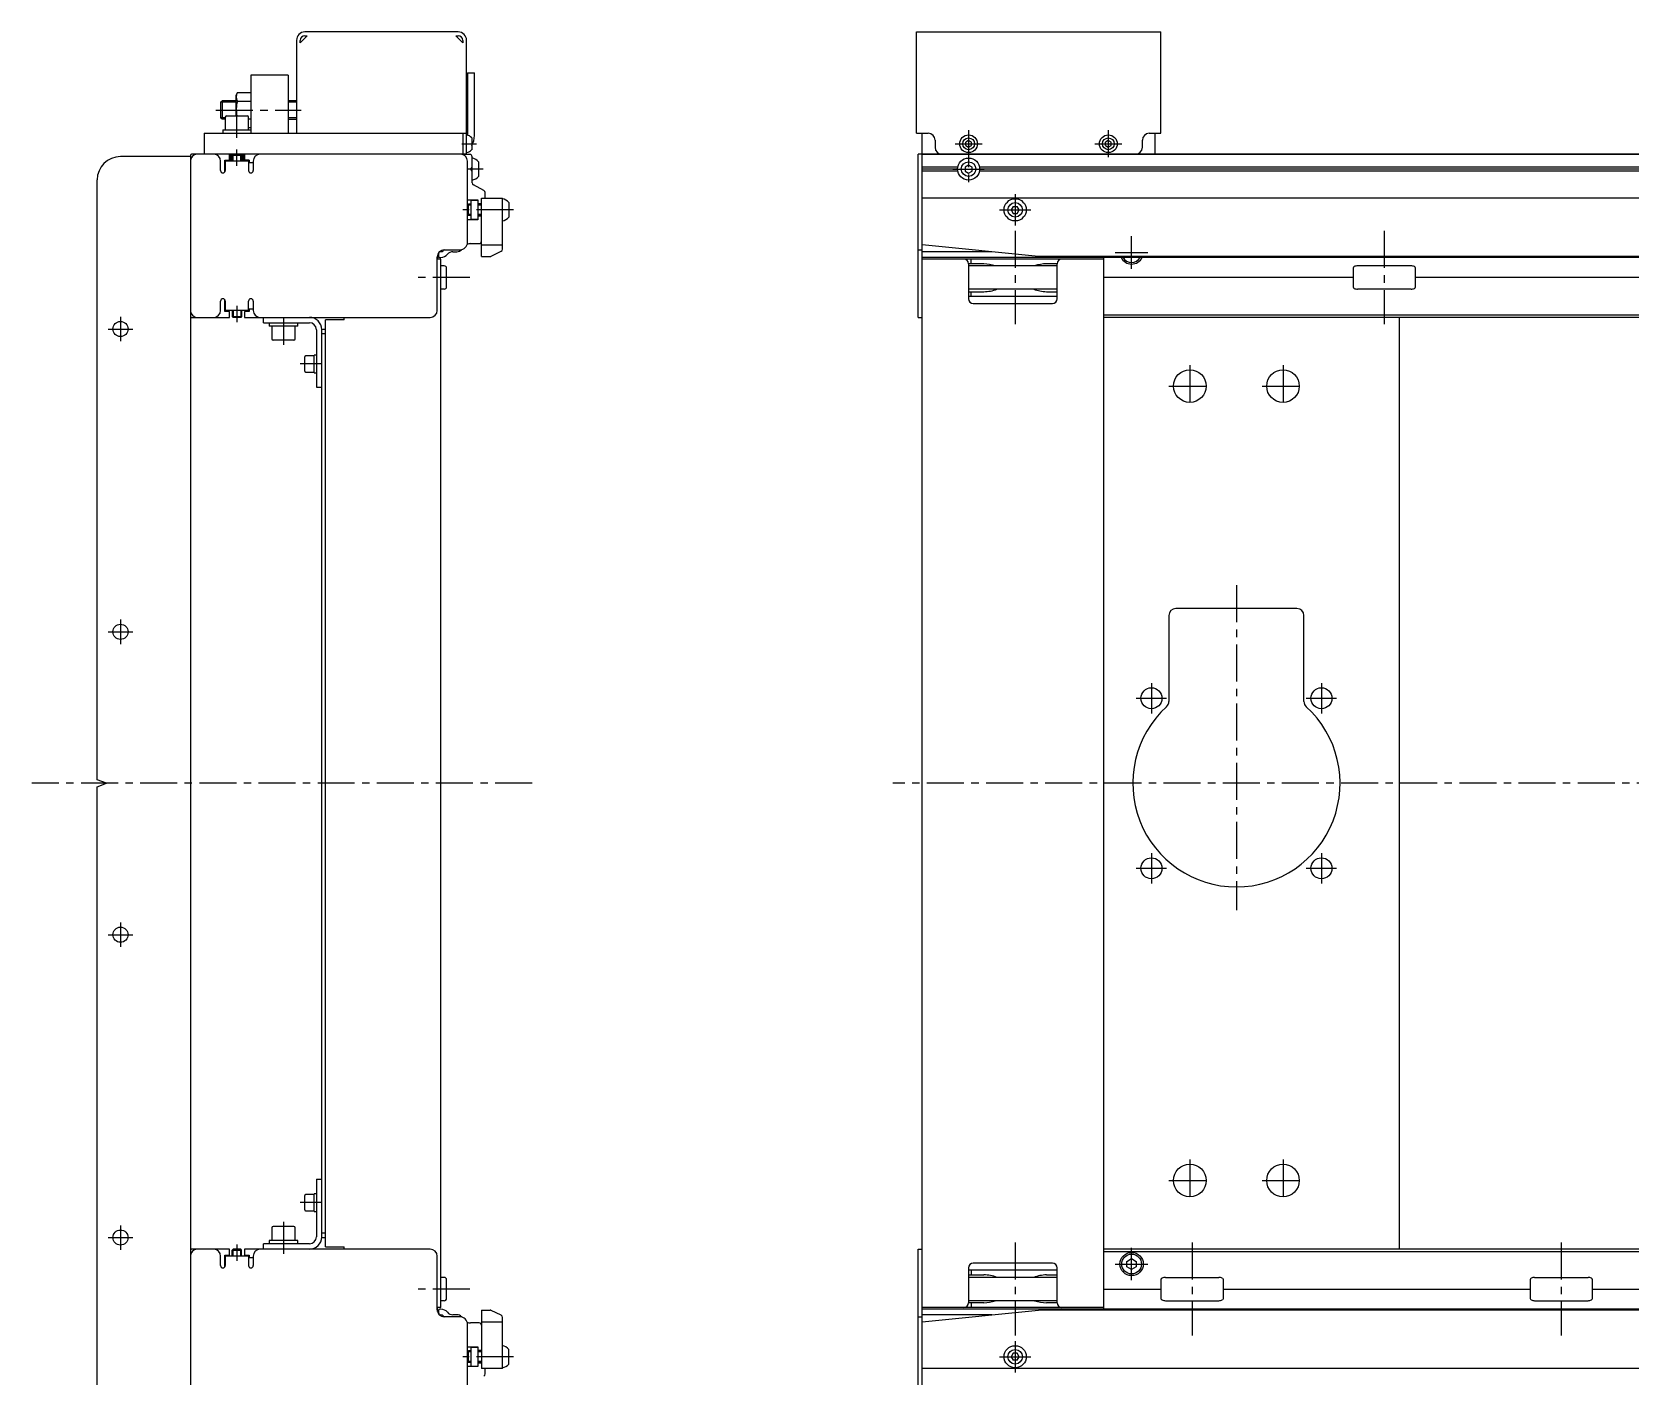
# Model space of a CAD drawing. Extents: x -10 to 3866, y -8 to 1051.
# Drawn here: x -10 to 676, y 474 to 1051 of the extents above; entities that cross this region are included whole.
import ezdxf

# ---------------------------------------------------------------- set-up
doc = ezdxf.new("R2010")
doc.units = 0
doc.header["$LTSCALE"] = 0.5
doc.linetypes.add('CENTER', pattern=[50.8, 31.75, -6.35, 6.35, -6.35])
for name, color, linetype in [('MSM_CENTER', 1, 'CENTER'), ('MSM_CONTINUOUS', 7, 'CONTINUOUS'), ('MSM_NARROW', 5, 'CONTINUOUS')]:
    doc.layers.add(name, color=color, linetype=linetype)

msp = doc.modelspace()

# ---------------------------------------------------------------- linework, layer by layer
at = {"layer": 'MSM_CENTER'}
for p, q in [((69, 1017.4), (105.6, 1017.4)), ((78, 1005.4), (78, 1016.9)), ((392.15, 1008.7), (392.15, 985.3)), ((452.15, 1008.7), (452.15, 997.1)), ((174.6, 1002.9), (180.8, 1002.9)), ((386.35, 1002.9), (397.95, 1002.9)), ((446.35, 1002.9), (457.95, 1002.9)), ((78, 993.4), (78, 1000.4)), ((183.75, 992.05), (177, 992.05)), ((385.4, 992.05), (398.9, 992.05)), ((412.15, 981.3), (412.15, 967.8)), ((196.75, 974.55), (175, 974.55)), ((405.4, 974.55), (418.9, 974.55)), ((412.15, 965.5), (412.15, 925.5)), ((462.15, 949.25), (462.15, 963.25)), ((570.65, 965.5), (570.65, 925.5)), ((455.15, 956.25), (469.15, 956.25)), ((178, 945.5), (155.5, 945.5)), ((78, 933.4), (78, 926.4)), ((28, 928.65), (28, 918.15)), ((98, 928.1), (98, 916.6)), ((22.75, 923.4), (33.25, 923.4)), ((114.1, 908.4), (105.1, 908.4)), ((487.15, 907.9), (487.15, 889.9)), ((527.15, 907.9), (527.15, 889.9)), ((478.15, 898.9), (496.15, 898.9)), ((518.15, 898.9), (536.15, 898.9)), ((507.15, 813.4), (507.15, 673.9)), ((28, 798.65), (28, 788.15)), ((22.75, 793.4), (33.25, 793.4)), ((470.65, 771.4), (470.65, 758.4)), ((543.65, 771.4), (543.65, 758.4)), ((464.15, 764.9), (477.15, 764.9)), ((537.15, 764.9), (550.15, 764.9)), ((204.75, 728.4), (-10, 728.4)), ((3158.75, 728.4), (359.65, 728.4)), ((470.65, 698.4), (470.65, 685.4)), ((543.65, 698.4), (543.65, 685.4)), ((464.15, 691.9), (477.15, 691.9)), ((537.15, 691.9), (550.15, 691.9)), ((28, 668.65), (28, 658.15)), ((22.75, 663.4), (33.25, 663.4)), ((487.15, 566.9), (487.15, 548.9)), ((527.15, 566.9), (527.15, 548.9)), ((478.15, 557.9), (496.15, 557.9)), ((518.15, 557.9), (536.15, 557.9)), ((114.1, 548.4), (105.1, 548.4)), ((28, 538.65), (28, 528.15)), ((98, 540.2), (98, 526.4)), ((22.75, 533.4), (33.25, 533.4)), ((78, 530.4), (78, 523.4)), ((412.15, 531.3), (412.15, 491.3)), ((462.15, 515.05), (462.15, 529.05)), ((488.15, 531.3), (488.15, 491.3)), ((646.65, 531.3), (646.65, 491.3)), ((455.15, 522.05), (469.15, 522.05)), ((178, 511.3), (155.5, 511.3)), ((412.15, 489), (412.15, 475.5)), ((196.75, 482.25), (175, 482.25)), ((405.4, 482.25), (418.9, 482.25))]:
    msp.add_line(p, q, dxfattribs=at)
at = {"layer": 'MSM_CONTINUOUS'}
for p, q in [((173, 1050.9), (107.2, 1050.9)), ((369.75, 1007.4), (369.75, 1050.9)), ((369.75, 1050.9), (474.75, 1050.9)), ((474.75, 1007.4), (474.75, 1050.9)), ((103.6, 1047.3), (103.6, 1007.4)), ((108.2, 1049.3), (105.2, 1046.3)), ((105.2, 1046.3), (105.2, 1047.3)), ((107.2, 1049.3), (108.2, 1049.3)), ((175, 1046.3), (172, 1049.3)), ((172, 1049.3), (173, 1049.3)), ((175, 1047.3), (175, 1046.3)), ((176.6, 998.4), (176.6, 1047.3)), ((100, 1032.4), (84, 1032.4)), ((84, 1032.4), (84, 1007.4)), ((100, 1032.4), (100, 1007.4)), ((177, 1033.4), (177, 1006.6)), ((177, 1033.4), (180, 1033.4)), ((180, 1006.4), (180, 1033.4)), ((78.22, 1024.91), (77.5, 1023.65)), ((77.5, 1023.65), (77.5, 1014.9)), ((78.22, 1024.91), (84, 1024.91)), ((71, 1020.72), (71.68, 1021.4)), ((71, 1020.72), (71, 1014.08)), ((77.5, 1021.4), (71.68, 1021.4)), ((71.68, 1021.4), (71.68, 1013.4)), ((78.22, 1021.15), (84, 1021.15)), ((103.6, 1021.4), (100, 1021.4)), ((71.68, 1013.4), (71, 1014.08)), ((73, 1013.4), (71.68, 1013.4)), ((71.9, 1008.9), (71.9, 1007.4)), ((71.9, 1008.9), (84, 1008.9)), ((73, 1014.3), (73, 1008.9)), ((73.6, 1014.9), (82.4, 1014.9)), ((83, 1008.9), (83, 1014.3)), ((83, 1013.65), (84, 1013.65)), ((83, 1009.89), (84, 1009.89)), ((100, 1013.4), (103.6, 1013.4)), ((64, 1007.4), (64, 998.4)), ((64, 1007.4), (176.6, 1007.4)), ((175, 1007.4), (175, 998.4)), ((178.8, 1005.42), (178.8, 1000.37)), ((369.75, 1007.4), (374.75, 1007.4)), ((372.15, 449.4), (372.15, 1007.4)), ((377.75, 1004.4), (377.75, 1001.4)), ((392.15, 1004.34), (390.9, 1003.62)), ((390.9, 1002.18), (390.9, 1003.62)), ((390.9, 1002.18), (392.15, 1001.46)), ((393.4, 1003.62), (392.15, 1004.34)), ((392.15, 1001.46), (393.4, 1002.18)), ((393.4, 1002.18), (393.4, 1003.62)), ((452.15, 1004.34), (450.9, 1003.62)), ((450.9, 1002.18), (450.9, 1003.62)), ((450.9, 1002.18), (452.15, 1001.46)), ((453.4, 1003.62), (452.15, 1004.34)), ((452.15, 1001.46), (453.4, 1002.18)), ((453.4, 1002.18), (453.4, 1003.62)), ((466.75, 1001.4), (466.75, 1004.4)), ((469.75, 1007.4), (474.75, 1007.4)), ((472.15, 1007.4), (472.15, 998.4)), ((58, 997.4), (28, 997.4)), ((58, 997.9), (58, 458.9)), ((176.6, 998.4), (58.5, 998.4)), ((71, 991.4), (71, 995.4)), ((72.75, 990.9), (72.75, 995.9)), ((72.75, 995.9), (76, 995.9)), ((73, 995.9), (73, 991.4)), ((83, 995.4), (73, 995.4)), ((74.75, 995.9), (74.75, 998.4)), ((75, 998.4), (75, 995.9)), ((76.38, 998.4), (76, 998.02)), ((76, 995.4), (76, 998.02)), ((76, 998.02), (80, 998.02)), ((80, 998.02), (79.62, 998.4)), ((80, 995.4), (80, 998.02)), ((83.25, 995.9), (80, 995.9)), ((81, 995.9), (81, 998.4)), ((81.25, 998.4), (81.25, 995.9)), ((83, 995.9), (83, 991.4)), ((83.25, 995.9), (83.25, 994.9)), ((85, 995.4), (85, 991.4)), ((178, 998.35), (174.55, 998.35)), ((177, 960.6), (177, 995.4)), ((179, 986.15), (179, 997.35)), ((181.75, 995.17), (181.75, 988.92)), ((3148.75, 998.4), (370.55, 998.4)), ((370.55, 928.4), (370.55, 998.4)), ((3147.15, 998.35), (372.15, 998.35)), ((397.15, 998.35), (397.15, 998.4)), ((427.15, 998.4), (427.15, 998.35)), ((72.87, 990.9), (72.75, 990.9)), ((83.25, 994.9), (85, 994.9)), ((178.5, 992.05), (179, 992.92)), ((179, 991.18), (178.5, 992.05)), ((387.48, 992.92), (372.15, 992.92)), ((387.4, 992.05), (372.15, 992.05)), ((387.48, 991.18), (372.15, 991.18)), ((392.15, 993.78), (390.65, 992.92)), ((390.65, 992.92), (390.65, 991.18)), ((390.65, 991.18), (392.15, 990.32)), ((393.65, 992.92), (392.15, 993.78)), ((392.15, 990.32), (393.65, 991.18)), ((393.65, 991.18), (393.65, 992.92)), ((3122.48, 992.92), (396.82, 992.92)), ((3122.48, 991.18), (396.82, 991.18)), ((3122.4, 992.05), (396.9, 992.05)), ((18, 729.9), (18, 987.4)), ((184.07, 982.83), (179.53, 985.27)), ((184.6, 979.55), (184.6, 981.95)), ((177, 978.8), (181.5, 978.8)), ((177.43, 977.05), (177, 976.62)), ((178.5, 977.05), (177.43, 977.05)), ((177.43, 972.05), (177.43, 977.05)), ((181.5, 978.55), (178.5, 978.55)), ((178.5, 978.55), (178.5, 970.55)), ((181.5, 978.8), (181.5, 970.3)), ((181.5, 977.3), (183, 977.3)), ((183, 977.05), (181.5, 977.05)), ((183, 954.55), (183, 979.55)), ((183, 979.55), (192, 979.55)), ((192, 957.67), (192, 979.55)), ((194.75, 977.67), (194.75, 971.42)), ((3147.15, 979.55), (372.15, 979.55)), ((411.28, 976.05), (410.42, 974.55)), ((410.42, 974.55), (411.28, 973.05)), ((411.28, 976.05), (413.02, 976.05)), ((413.88, 974.55), (413.02, 976.05)), ((413.02, 973.05), (413.88, 974.55)), ((177, 972.48), (177.43, 972.05)), ((181.5, 970.3), (177, 970.3)), ((178.5, 972.05), (177.43, 972.05)), ((178.5, 970.55), (181.5, 970.55)), ((181.5, 972.05), (183, 972.05)), ((183, 971.8), (181.5, 971.8)), ((411.28, 973.05), (413.02, 973.05)), ((164, 931.4), (164, 954.4)), ((164.08, 955.09), (164.08, 953.4)), ((164.6, 955.76), (164.6, 954.65)), ((165.1, 954.15), (165.6, 954.15)), ((167, 957.4), (173.8, 957.4)), ((170.74, 956.55), (172.36, 956.55)), ((174.48, 957.43), (174.54, 957.49)), ((178.34, 960.05), (182, 960.05)), ((183, 959.55), (192, 959.55)), ((183, 954.55), (186.76, 954.55)), ((187.21, 954.66), (191.45, 956.77)), ((370.55, 957.4), (372.15, 957.4)), ((422.15, 954.55), (372.15, 959.55)), ((402.15, 956.55), (372.15, 956.55)), ((3147.15, 954.15), (372.15, 954.15)), ((3147.15, 954.55), (422.15, 954.55)), ((450.15, 502.65), (450.15, 954.15)), ((462.15, 953.94), (461.79, 954.15)), ((462.51, 954.15), (462.15, 953.94)), ((165.5, 953.4), (164, 953.4)), ((165.5, 503.4), (165.5, 953.4)), ((167, 950.5), (165.5, 950.5)), ((168, 941.5), (168, 949.5)), ((450.15, 953.4), (372.15, 953.4)), ((398.72, 951.4), (392.15, 951.4)), ((392.15, 951.4), (392.15, 936.4)), ((430.15, 950.5), (392.15, 950.5)), ((393.28, 951.4), (393.28, 953.4)), ((430.15, 951.4), (425.58, 951.4)), ((430.15, 936.4), (430.15, 951.4)), ((431.02, 953.4), (431.02, 953.05)), ((557.21, 949.5), (557.21, 941.5)), ((582.12, 950.5), (559.18, 950.5)), ((584.09, 941.5), (584.09, 949.5)), ((167, 940.5), (165.5, 940.5)), ((430.15, 940.5), (392.15, 940.5)), ((557.21, 945.5), (450.15, 945.5)), ((582.12, 940.5), (559.18, 940.5)), ((715.71, 945.5), (584.09, 945.5)), ((71, 931.4), (71, 935.4)), ((72.75, 935.9), (72.87, 935.9)), ((72.75, 930.9), (72.75, 935.9)), ((73, 935.4), (73, 931.4)), ((83, 931.4), (83, 935.4)), ((85, 935.4), (85, 931.4)), ((392.15, 939.4), (398.72, 939.4)), ((430.15, 937.4), (392.15, 937.4)), ((393.28, 937.4), (393.28, 939.4)), ((394.15, 934.4), (428.15, 934.4)), ((425.58, 939.4), (430.15, 939.4)), ((58.5, 928.4), (74.75, 928.4)), ((74.75, 930.9), (72.75, 930.9)), ((83, 931.4), (73, 931.4)), ((74.75, 928.4), (74.75, 930.9)), ((76, 931.4), (76, 928.78)), ((76.38, 928.4), (76, 928.78)), ((76, 928.78), (80, 928.78)), ((79.62, 928.4), (76.38, 928.4)), ((80, 928.78), (79.62, 928.4)), ((80, 931.4), (80, 928.78)), ((83.25, 930.9), (81.25, 930.9)), ((81.25, 930.9), (81.25, 928.4)), ((81.25, 928.4), (161, 928.4)), ((83.25, 931.9), (83.25, 930.9)), ((85, 931.9), (83.25, 931.9)), ((89.4, 926.1), (89.4, 928.4)), ((124, 927.4), (116, 927.4)), ((116, 529.4), (116, 927.4)), ((124, 927.4), (124, 928.4)), ((370.55, 928.4), (372.15, 928.4)), ((3144.65, 929.4), (450.15, 929.4)), ((3148.75, 928.4), (450.15, 928.4)), ((577.15, 528.4), (577.15, 928.4)), ((89.4, 926.1), (109.1, 926.1)), ((91.9, 926.1), (91.9, 924.6)), ((104.1, 924.6), (91.9, 924.6)), ((93, 924.6), (93, 919.2)), ((103, 919.2), (103, 924.6)), ((104.1, 924.6), (104.1, 926.1)), ((112.1, 923.1), (112.1, 898.4)), ((114.4, 533.4), (114.4, 923.4)), ((114.4, 923.4), (116, 923.4)), ((114.4, 921.4), (116, 921.4)), ((102.4, 918.6), (93.6, 918.6)), ((107.1, 905.3), (107.1, 911.5)), ((111.1, 911.9), (107.5, 911.9)), ((112.1, 912.2), (111.1, 912.2)), ((111.1, 904.6), (111.1, 912.2)), ((107.5, 904.9), (111.1, 904.9)), ((111.1, 904.6), (112.1, 904.6)), ((112.1, 898.4), (114.4, 898.4)), ((533.15, 803.4), (481.15, 803.4)), ((478.15, 800.4), (478.15, 763.5)), ((536.15, 763.5), (536.15, 800.4)), ((22, 728.4), (18, 729.9)), ((18, 726.9), (22, 728.4)), ((18, 469.4), (18, 726.9)), ((112.1, 558.4), (112.1, 533.7)), ((112.1, 558.4), (114.4, 558.4)), ((107.1, 545.3), (107.1, 551.5)), ((111.1, 551.9), (107.5, 551.9)), ((112.1, 552.2), (111.1, 552.2)), ((111.1, 544.6), (111.1, 552.2)), ((107.5, 544.9), (111.1, 544.9)), ((111.1, 544.6), (112.1, 544.6)), ((93, 537.6), (93, 532.2)), ((102.4, 538.2), (93.6, 538.2)), ((103, 532.2), (103, 537.6)), ((114.4, 535.4), (116, 535.4)), ((74.75, 528.4), (58.5, 528.4)), ((74.75, 525.9), (74.75, 528.4)), ((76.38, 528.4), (76, 528.02)), ((79.62, 528.4), (76.38, 528.4)), ((80, 528.02), (79.62, 528.4)), ((81.25, 528.4), (81.25, 525.9)), ((161, 528.4), (81.25, 528.4)), ((109.1, 530.7), (89.4, 530.7)), ((89.4, 528.4), (89.4, 530.7)), ((91.9, 532.2), (91.9, 530.7)), ((104.1, 532.2), (91.9, 532.2)), ((104.1, 530.7), (104.1, 532.2)), ((114.4, 533.4), (116, 533.4)), ((116, 529.4), (124, 529.4)), ((124, 528.4), (124, 529.4)), ((370.55, 528.4), (372.15, 528.4)), ((370.55, 458.4), (370.55, 528.4)), ((3148.75, 528.4), (450.15, 528.4)), ((71, 521.4), (71, 525.4)), ((72.75, 520.9), (72.75, 525.9)), ((72.75, 525.9), (74.75, 525.9)), ((73, 525.4), (73, 521.4)), ((83, 525.4), (73, 525.4)), ((76, 525.4), (76, 528.02)), ((76, 528.02), (80, 528.02)), ((80, 525.4), (80, 528.02)), ((81.25, 525.9), (83.25, 525.9)), ((83, 525.4), (83, 521.4)), ((83.25, 525.9), (83.25, 524.9)), ((83.25, 524.9), (85, 524.9)), ((85, 525.4), (85, 521.4)), ((164, 502.4), (164, 525.4)), ((428.15, 522.4), (394.15, 522.4)), ((450.15, 527.4), (3144.65, 527.4)), ((460.15, 523.2), (462.15, 524.36)), ((460.15, 520.9), (460.15, 523.2)), ((462.15, 524.36), (464.15, 523.2)), ((464.15, 523.2), (464.15, 520.9)), ((72.87, 520.9), (72.75, 520.9)), ((167, 516.3), (165.5, 516.3)), ((168, 507.3), (168, 515.3)), ((392.15, 520.4), (392.15, 505.4)), ((430.15, 519.4), (392.15, 519.4)), ((392.15, 517.4), (398.72, 517.4)), ((430.15, 516.3), (392.15, 516.3)), ((393.28, 519.4), (393.28, 517.4)), ((425.58, 517.4), (430.15, 517.4)), ((430.15, 505.4), (430.15, 520.4)), ((462.15, 519.74), (460.15, 520.9)), ((464.15, 520.9), (462.15, 519.74)), ((474.71, 515.3), (474.71, 507.3)), ((476.68, 516.3), (499.62, 516.3)), ((501.59, 507.3), (501.59, 515.3)), ((633.21, 515.3), (633.21, 507.3)), ((635.18, 516.3), (658.12, 516.3)), ((660.09, 507.3), (660.09, 515.3)), ((450.15, 511.3), (474.71, 511.3)), ((501.59, 511.3), (633.21, 511.3)), ((660.09, 511.3), (791.71, 511.3)), ((165.5, 503.4), (164, 503.4)), ((164.08, 501.71), (164.08, 503.4)), ((164.6, 502.15), (164.6, 501.04)), ((165.6, 502.65), (165.1, 502.65)), ((167, 506.3), (165.5, 506.3)), ((183, 502.25), (186.76, 502.25)), ((183, 502.25), (183, 477.25)), ((191.45, 500.03), (187.21, 502.14)), ((450.15, 503.4), (372.15, 503.4)), ((3147.15, 502.65), (372.15, 502.65)), ((372.15, 497.25), (422.15, 502.25)), ((430.15, 506.3), (392.15, 506.3)), ((398.72, 505.4), (392.15, 505.4)), ((393.28, 505.4), (393.28, 503.4)), ((3147.15, 502.25), (422.15, 502.25)), ((430.15, 505.4), (425.58, 505.4)), ((431.02, 503.4), (431.02, 503.75)), ((476.68, 506.3), (499.62, 506.3)), ((635.18, 506.3), (658.12, 506.3)), ((173.8, 499.4), (167, 499.4)), ((172.36, 500.25), (170.74, 500.25)), ((174.54, 499.31), (174.48, 499.37)), ((177, 461.4), (177, 496.2)), ((182, 496.75), (178.34, 496.75)), ((183, 497.25), (192, 497.25)), ((192, 477.25), (192, 499.13)), ((370.55, 499.4), (372.15, 499.4)), ((402.15, 500.25), (372.15, 500.25)), ((177, 486.5), (181.5, 486.5)), ((177.43, 484.75), (177, 484.32)), ((178.5, 484.75), (177.43, 484.75)), ((177.43, 479.75), (177.43, 484.75)), ((181.5, 486.25), (178.5, 486.25)), ((178.5, 486.25), (178.5, 478.25)), ((181.5, 486.5), (181.5, 478)), ((181.5, 485), (183, 485)), ((183, 484.75), (181.5, 484.75)), ((194.75, 479.12), (194.75, 485.37)), ((411.28, 483.75), (410.42, 482.25)), ((410.42, 482.25), (411.28, 480.75)), ((413.02, 483.75), (411.28, 483.75)), ((413.02, 480.75), (411.28, 480.75)), ((413.88, 482.25), (413.02, 483.75)), ((413.02, 480.75), (413.88, 482.25)), ((177, 480.18), (177.43, 479.75)), ((181.5, 478), (177, 478)), ((178.5, 479.75), (177.43, 479.75)), ((178.5, 478.25), (181.5, 478.25)), ((181.5, 479.75), (183, 479.75)), ((183, 479.5), (181.5, 479.5)), ((192, 477.25), (183, 477.25)), ((184.6, 474.85), (184.6, 477.25)), ((3147.15, 477.25), (372.15, 477.25))]:
    msp.add_line(p, q, dxfattribs=at)
for centre, radius in [((392.15, 1002.9), 3.8), ((392.15, 1002.9), 2.53), ((452.15, 1002.9), 3.8), ((452.15, 1002.9), 2.53), ((392.15, 992.05), 4.75), ((392.15, 992.05), 3.13), ((412.15, 974.55), 4.75), ((412.15, 974.55), 3.13), ((28, 923.4), 3.25), ((487.15, 898.9), 7), ((527.15, 898.9), 7), ((28, 793.4), 3.25), ((470.65, 764.9), 4.5), ((543.65, 764.9), 4.5), ((470.65, 691.9), 4.5), ((543.65, 691.9), 4.5), ((28, 663.4), 3.25), ((487.15, 557.9), 7), ((527.15, 557.9), 7), ((28, 533.4), 3.25), ((462.15, 522.05), 5), ((462.15, 522.05), 4.25), ((412.15, 482.25), 4.75), ((412.15, 482.25), 3.13)]:
    msp.add_circle(centre, radius, dxfattribs=at)
for centre, radius, start, end in [((107.2, 1047.3), 3.6, 90, 180), ((173, 1047.3), 3.6, 0, 90), ((107.2, 1047.3), 2, 90, 180), ((173, 1047.3), 2, 0, 90), ((81.12, 1023.03), 3.45, 147.05809, 212.94191), ((91.18, 1017.37), 13.5, 163.7284, 190.55098), ((73.6, 1014.3), 0.6, 90, 180), ((82.4, 1014.3), 0.6, 0, 90), ((175.9, 1002.96), 3.8, 40.35915, 79.45237), ((172, 1006.4), 8, 328.21167, 0), ((374.75, 1004.4), 3, 0, 90), ((469.75, 1004.4), 3, 90, 180), ((28, 987.4), 10, 90, 180), ((58.5, 997.9), 0.5, 90, 180), ((61, 995.4), 3, 90, 180), ((68, 995.4), 3, 0, 90), ((88, 995.4), 3, 90, 180), ((174, 995.4), 3, 0, 90), ((175.9, 1002.84), 3.8, 280.54763, 319.64085), ((178, 997.35), 1, 0, 90), ((178.1, 992.14), 4.75, 39.77311, 79.06843), ((380.75, 1001.4), 3, 180, 270), ((463.75, 1001.4), 3, 270, 0), ((72, 991.4), 1, 180, 0), ((84, 991.4), 1, 180, 0), ((178.1, 991.96), 4.75, 280.93157, 320.22689), ((180, 986.15), 1, 180, 241.82141), ((183.6, 981.95), 1, 0, 61.82141), ((191.1, 974.64), 4.75, 39.77311, 79.06843), ((191.1, 974.46), 4.75, 280.93157, 320.22689), ((182, 961.05), 1, 270, 0), ((167, 954.4), 3, 90, 180), ((165.6, 957.85), 2, 238.60552, 245.33635), ((164.9, 955.76), 0.3, 116.65416, 180), ((165.1, 954.65), 0.5, 180, 270), ((165.6, 957.85), 1.25, 245.73782, 338.43652), ((165.6, 957.85), 3.7, 270, 320.07449), ((170.74, 953.55), 3, 90, 140.0745), ((172.36, 959.55), 3, 270, 315), ((173.8, 960.6), 3.2, 270, 0), ((178.34, 957.05), 3, 90, 119.66548), ((186.76, 955.55), 1, 270, 296.56505), ((191, 957.67), 1, 296.56505, 0), ((462.15, 956.25), 5, 204.83459, 335.16541), ((462.15, 956.25), 4.25, 209.61158, 330.38842), ((167, 949.5), 1, 0, 90), ((390.15, 951.4), 2, 360, 90), ((397.99, 933.66), 17.75, 71.52352, 87.64045), ((425.84, 934.64), 16.76, 90.88764, 108.88418), ((432.15, 951.4), 2, 90, 180), ((558.08, 949.38), 0.882, 115.53281, 172.10275), ((559.16, 947.09), 3.41, 89.66873, 115.24537), ((582.14, 947.09), 3.41, 64.75463, 90.33127), ((583.22, 949.38), 0.882, 7.89725, 64.46719), ((167, 941.5), 1, 270, 0), ((398.5, 955.25), 15.85, 270.80489, 291.4888), ((426.32, 957.22), 17.83, 249.62634, 267.6096), ((558.08, 941.62), 0.882, 187.89725, 244.46719), ((559.16, 943.91), 3.41, 244.75463, 270.33127), ((582.14, 943.91), 3.41, 269.66873, 295.24537), ((583.22, 941.62), 0.882, 295.53281, 352.10275), ((72, 935.4), 1, 0, 180), ((84, 935.4), 1, 0, 180), ((394.15, 936.4), 2, 180, 270), ((428.15, 936.4), 2, 270, 0), ((61, 931.4), 3, 180, 270), ((58.5, 928.9), 0.5, 180, 270), ((68, 931.4), 3, 270, 0), ((88, 931.4), 3, 180, 270), ((109.1, 923.1), 5.3, 0, 90), ((161, 931.4), 3, 270, 0), ((109.1, 923.1), 3, 0, 90), ((93.6, 919.2), 0.6, 180, 270), ((102.4, 919.2), 0.6, 270, 0), ((107.5, 911.5), 0.4, 90, 180), ((107.5, 905.3), 0.4, 180, 270), ((481.15, 800.4), 3, 90, 180), ((533.15, 800.4), 3, 360, 90), ((475.15, 763.5), 3, 312.35205, 0), ((539.15, 763.5), 3, 180, 227.64795), ((507.15, 728.4), 44.5, 132.35205, 47.64795), ((107.5, 551.5), 0.4, 90, 180), ((107.5, 545.3), 0.4, 180, 270), ((93.6, 537.6), 0.6, 90, 180), ((102.4, 537.6), 0.6, 0, 90), ((58.5, 527.9), 0.5, 90, 180), ((61, 525.4), 3, 90, 180), ((68, 525.4), 3, 0, 90), ((88, 525.4), 3, 90, 180), ((109.1, 533.7), 5.3, 270, 0), ((109.1, 533.7), 3, 270, 0), ((161, 525.4), 3, 0, 90), ((394.15, 520.4), 2, 90, 180), ((428.15, 520.4), 2, 360, 90), ((72, 521.4), 1, 180, 0), ((84, 521.4), 1, 180, 0), ((167, 515.3), 1, 0, 90), ((398.5, 501.55), 15.85, 68.5112, 89.19511), ((426.32, 499.58), 17.83, 92.3904, 110.37366), ((475.58, 515.18), 0.882, 115.53281, 172.10275), ((476.66, 512.89), 3.41, 89.66873, 115.24537), ((499.64, 512.89), 3.41, 64.75463, 90.33127), ((500.72, 515.18), 0.882, 7.89725, 64.46719), ((634.08, 515.18), 0.882, 115.53281, 172.10275), ((635.16, 512.89), 3.41, 89.66873, 115.24537), ((658.14, 512.89), 3.41, 64.75463, 90.33127), ((659.22, 515.18), 0.882, 7.89725, 64.46719), ((167, 502.4), 3, 180, 270), ((165.1, 502.15), 0.5, 90, 180), ((164.9, 501.04), 0.3, 180, 243.34584), ((165.6, 498.95), 3.7, 39.9255, 90), ((167, 507.3), 1, 270, 0), ((170.74, 503.25), 3, 219.92551, 270), ((186.76, 501.25), 1, 63.43495, 90), ((390.15, 505.4), 2, 270, 0), ((397.99, 523.14), 17.75, 272.35955, 288.47648), ((425.84, 522.16), 16.76, 251.11582, 269.11236), ((432.15, 505.4), 2, 180, 270), ((475.58, 507.42), 0.882, 187.89725, 244.46719), ((476.66, 509.71), 3.41, 244.75463, 270.33127), ((499.64, 509.71), 3.41, 269.66873, 295.24537), ((500.72, 507.42), 0.882, 295.53281, 352.10275), ((634.08, 507.42), 0.882, 187.89725, 244.46719), ((635.16, 509.71), 3.41, 244.75463, 270.33127), ((658.14, 509.71), 3.41, 269.66873, 295.24537), ((659.22, 507.42), 0.882, 295.53281, 352.10275), ((165.6, 498.95), 2, 114.66365, 121.39448), ((165.6, 498.95), 1.25, 21.56348, 114.26218), ((172.36, 497.25), 3, 45, 90), ((173.8, 496.2), 3.2, 0, 90), ((178.34, 499.75), 3, 240.33452, 270), ((182, 495.75), 1, 0, 90), ((191, 499.13), 1, 0, 63.43495), ((191.1, 482.34), 4.75, 39.77311, 79.06843), ((183.6, 474.85), 1, 298.17859, 0), ((191.1, 482.16), 4.75, 280.93157, 320.22689)]:
    msp.add_arc(centre, radius, start, end, dxfattribs=at)
at = {"layer": 'MSM_NARROW'}
for p, q in [((77.5, 1020.72), (71, 1020.72)), ((103.6, 1020.72), (100, 1020.72)), ((73, 1014.08), (71, 1014.08)), ((103.6, 1014.08), (100, 1014.08)), ((75.54, 995.9), (75.54, 998.4)), ((76.38, 995.4), (76.38, 998.4)), ((79.62, 995.4), (79.62, 998.4)), ((80.46, 995.9), (80.46, 998.4)), ((178.5, 976.62), (177, 976.62)), ((183, 976.62), (181.5, 976.62)), ((178.5, 972.48), (177, 972.48)), ((183, 972.48), (181.5, 972.48)), ((76.38, 931.4), (76.38, 928.4)), ((79.62, 931.4), (79.62, 928.4)), ((76.38, 525.4), (76.38, 528.4)), ((79.62, 525.4), (79.62, 528.4)), ((178.5, 484.32), (177, 484.32)), ((183, 484.32), (181.5, 484.32)), ((178.5, 480.18), (177, 480.18)), ((183, 480.18), (181.5, 480.18))]:
    msp.add_line(p, q, dxfattribs=at)

doc.saveas('drawing.dxf')
